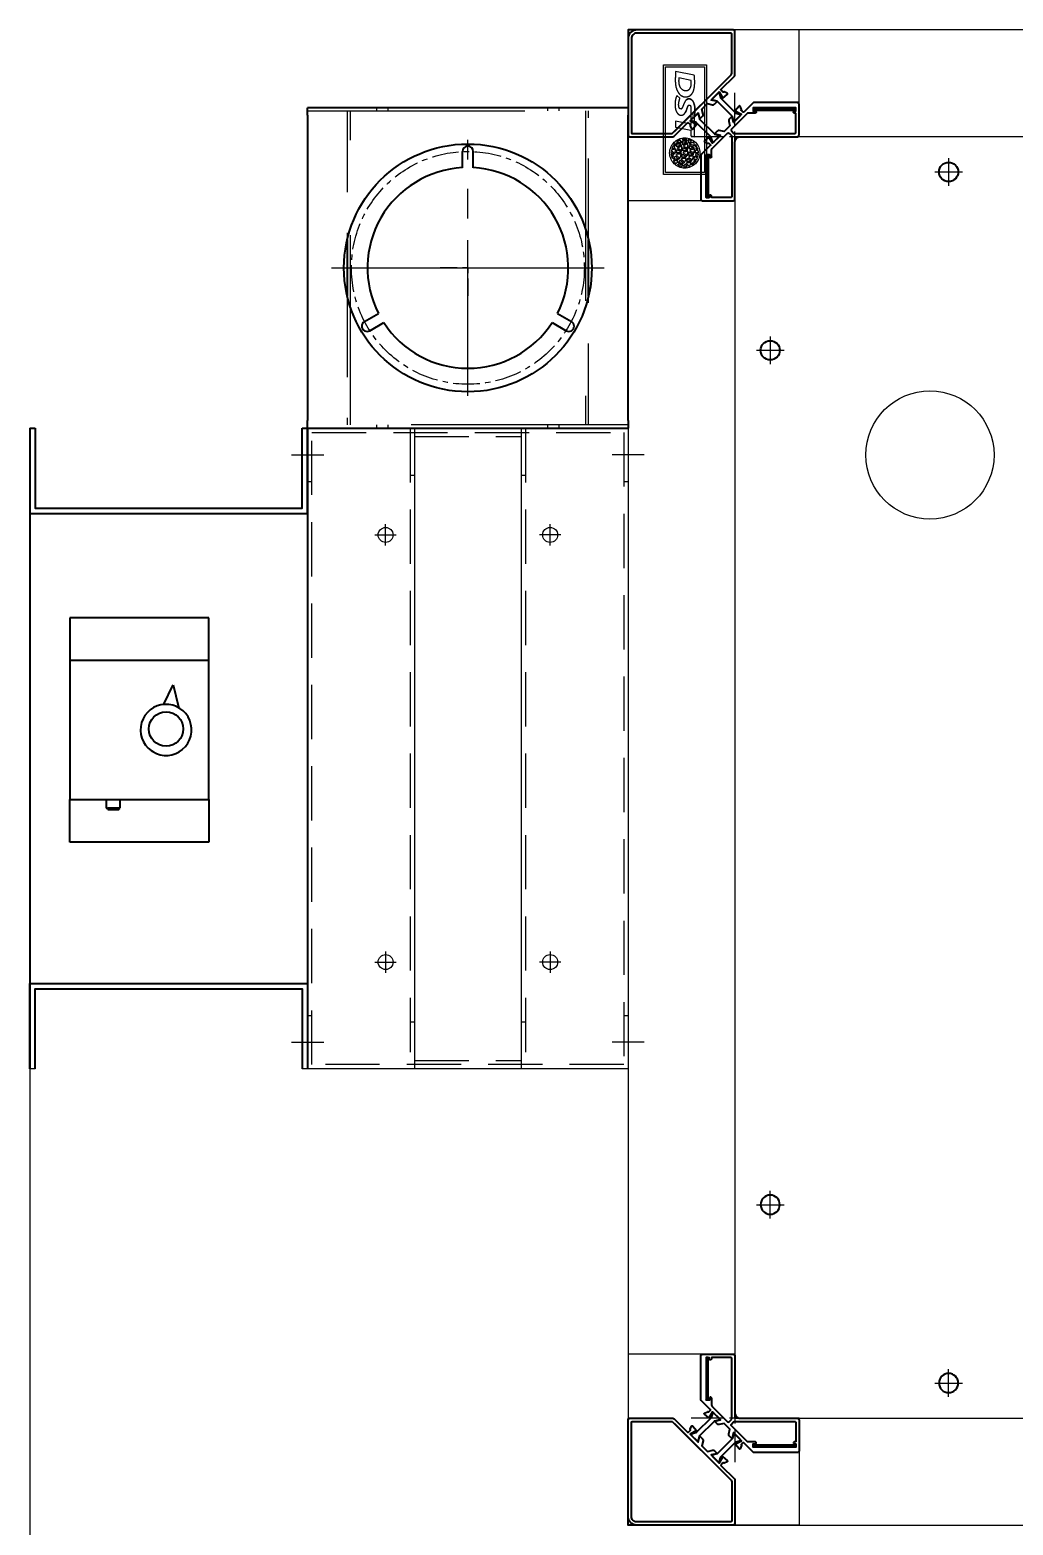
# Model space of a CAD drawing. Header units: millimetres. Extents: x 174875 to 182855, y -330615 to -324972.
# Drawn here: x 176482 to 176942, y -327203 to -326503 of the extents above; entities that cross this region are included whole.
import ezdxf

# ---------------------------------------------------------------- set-up
doc = ezdxf.new("R2010")
doc.units = ezdxf.units.MM
doc.header["$LTSCALE"] = 20
for name, pattern in [('CENTER', [2, 1.25, -0.25, 0.25, -0.25]), ('CENTER2', [28.575, 19.05, -3.175, 3.175, -3.175]), ('HIDDEN', [9.525, 6.35, -3.175]), ('HIDDENX2', [19.05, 12.7, -6.35]), ('SLD-实线', [0])]:
    doc.linetypes.add(name, pattern=pattern)
doc.layers.get('0').update_dxf_attribs({"lineweight": 15})
for name, color, linetype, lineweight in [('2中心线', 1, 'CENTER2', 9), ('Center', 1, 'CENTER', 9), ('Center2', 1, 'CENTER2', 9), ('cool', 2, 'HIDDEN', 9), ('Dim', 4, 'Continuous', 9), ('from', 7, 'Continuous', 15), ('Hidden2x', 2, 'HIDDENX2', 9), ('Solid', 7, 'Continuous', 15), ('中心线', 1, 'CENTER', 9), ('型材专用图层', 7, 'Continuous', 15), ('实体', 7, 'Continuous', 15), ('粗实线', 7, 'SLD-实线', 25)]:
    doc.layers.add(name, color=color, linetype=linetype, lineweight=lineweight)
doc.styles.add('.标注TY', font='txt.shx', dxfattribs={"width": 0.7, "bigfont": 'gbcbig.shx'})
doc.dimstyles.new('.60号字体TY$0', dxfattribs={"dimtxt": 60, "dimasz": 30, "dimexe": 5, "dimexo": 0.5, "dimgap": 5, "dimtad": 1, "dimdsep": 46, "dimtxsty": '.标注TY', "dimblk": 'CLOSEDBLANK', "dimcen": 2.5, "dimclrd": 256, "dimclre": 256, "dimclrt": 256, "dimadec": 0, "dimazin": 0, "dimtfac": 1, "dimtmove": 0, "dimatfit": 3, "dimldrblk": 'CLOSEDBLANK', "dimfxl": 1, "dimlwd": -1, "dimlwe": -1, "dimarcsym": 0})

# ---------------------------------------------------------------- blocks, each defined once
blk = doc.blocks.new('SW_CENTERMARKSYMBOL_3')
at = {"layer": '中心线', "color": 0}
for p, q in [((0, 5), (0, 20.5)), ((-5, 0), (-20.5, 0)), ((0, 0), (-2.5, 0)), ((0, 0), (0, 2.5)), ((0, 0), (0, -2.5)), ((0, 0), (2.5, 0)), ((5, 0), (20.5, 0)), ((0, -5), (0, -20.5))]:
    blk.add_line(p, q, dxfattribs=at)
blk = doc.blocks.new('20230916.110026')
at = {"layer": '中心线'}
for p, q in [((105.6, 95.57), (105.6, 82.64)), ((99.13, 89.1), (112.07, 89.1)), ((22.1, 12.07), (22.1, -0.87)), ((15.63, 5.6), (28.57, 5.6))]:
    blk.add_line(p, q, dxfattribs=at)
at = {"layer": '粗实线'}
for centre in [(105.6, 89.1), (22.1, 5.6)]:
    blk.add_circle(centre, 4.5, dxfattribs=at)
at = {"layer": '中心线'}
blk.add_blockref('SW_CENTERMARKSYMBOL_3', (5.6, 105.6), dxfattribs=at)
blk = doc.blocks.new('20230914.152401')
for p, q in [((80, 80), (4, 80)), ((80, 30), (80, 80)), ((0, 0), (0, 76)), ((80, 30), (50, 30)), ((50, 0), (50, 30)), ((50, 0), (0, 0))]:
    blk.add_line(p, q)
blk.add_open_spline([(0, 76), (0.06, 76.53), (0.18, 77.58), (1.11, 78.9), (2.43, 79.82), (3.48, 79.94), (4, 80)], degree=3)
at = {"layer": 'Center2'}
for p, q in [((16.6, 12.36), (16.6, 63.64)), ((16.6, 63.64), (36.6, 63.64)), ((36.6, 63.64), (36.6, 12.36)), ((17.46, 62.78), (35.74, 62.78)), ((17.46, 13.22), (17.46, 62.78)), ((30.95, 58.85), (22.23, 60.6)), ((29.49, 56.35), (23.71, 57.51)), ((35.74, 62.78), (35.74, 13.22)), ((24.24, 48.04), (22.78, 49.27)), ((29.17, 49.45), (28.91, 49.22)), ((22.11, 37.35), (22.11, 34.5)), ((29.29, 35.91), (22.11, 37.35)), ((29.29, 39.29), (29.29, 35.91)), ((31.1, 38.93), (29.29, 39.29)), ((29.38, 40.46), (31.1, 40.12)), ((31.1, 30), (31.1, 38.93)), ((22.11, 34.5), (29.29, 33.06)), ((29.29, 33.06), (29.29, 30.36)), ((29.29, 30.36), (31.1, 30)), ((36.6, 12.36), (16.6, 12.36)), ((35.74, 13.22), (17.46, 13.22))]:
    blk.add_line(p, q, dxfattribs=at)
blk.add_circle((26.5, 22.37), 7.07, dxfattribs=at)
for centre, radius, start, end in [((26.5, 22.37), 6.41, 108.57702, 126.01963), ((14.47, 24.54), 10.72, 13.52757, 21.32486), ((26.5, 22.37), 6.41, 82.09788, 100.34349), ((14.02, 24.51), 14.01, 15.00987, 17.45405), ((14.14, 24.51), 14.53, 10.31311, 16.27072), ((26.5, 22.37), 6.41, 59.94397, 75.71844), ((26.5, 22.37), 6.41, 177.72633, 188.64392), ((26.5, 22.37), 6.41, 169.10756, 169.8032), ((26.5, 22.37), 6.41, 150.28497, 160.98062), ((26.5, 22.37), 6.41, 135.50273, 144.27151), ((14.09, 24.62), 8.15, 340.12069, 359.41558), ((14.09, 24.62), 8.15, 8.25949, 15.91793), ((14.32, 24.51), 8.57, 4.98671, 16.40211), ((14.32, 24.51), 8.57, 345.4556, 356.33145), ((14.47, 24.54), 10.72, 333.30582, 346.80944), ((14.1, 24.57), 11.64, 339.14223, 346.80527), ((14.47, 24.54), 10.72, 353.54483, 6.45025), ((14.1, 24.57), 11.64, 7.84478, 16.67487), ((14.1, 24.57), 11.64, 353.69517, 1.57963), ((14.02, 24.51), 14.01, 345.97703, 354.74934), ((14.02, 24.51), 14.01, 0.62165, 9.2049), ((14.14, 24.51), 14.53, 347.23181, 353.81887), ((14.14, 24.51), 14.53, 358.69247, 5.32374), ((26.5, 22.37), 6.41, 47.25913, 52.97627), ((14.56, 24.62), 16.47, 4.23942, 8.56969), ((14.56, 24.62), 16.47, 352.05391, 359.14881), ((14.7, 24.52), 16.92, 352.54627, 357.90201), ((14.7, 24.52), 16.92, 2.22642, 6.17972), ((26.5, 22.37), 6.41, 29.00782, 38.33673), ((26.5, 22.37), 6.41, 14.65487, 23.33312), ((26.5, 22.37), 6.41, 344.12704, 355.80509), ((26.5, 22.37), 6.41, 1.34077, 8.75753), ((26.5, 22.37), 6.41, 194.7058, 203.89246), ((14.09, 24.62), 8.15, 323.47725, 331.51632), ((26.5, 22.37), 6.41, 213.59099, 230.89856), ((14.32, 24.51), 8.57, 324.68922, 335.56325), ((14.47, 24.54), 10.72, 318.15072, 326.27849), ((26.5, 22.37), 6.41, 239.938, 258.38488), ((14.1, 24.57), 11.64, 324.33093, 332.4747), ((14.02, 24.51), 14.01, 323.02871, 326.42348), ((14.14, 24.51), 14.53, 324.08869, 330.50353), ((26.5, 22.37), 6.41, 264.64097, 280.47229), ((14.02, 24.51), 14.01, 331.2041, 340.35732), ((14.14, 24.51), 14.53, 335.37498, 342.04016), ((26.5, 22.37), 6.41, 287.21514, 291.37747), ((14.56, 24.62), 16.47, 330.06691, 335.15534), ((14.7, 24.52), 16.92, 333.13034, 337.32769), ((26.5, 22.37), 6.41, 300.97332, 311.09653), ((14.56, 24.62), 16.47, 340.26122, 347.15166), ((14.7, 24.52), 16.92, 342.13434, 347.40535), ((26.5, 22.37), 6.41, 316.24954, 326.37068), ((26.5, 22.37), 6.41, 332.73381, 338.85903)]:
    blk.add_arc(centre, radius, start, end, dxfattribs=at)
for points, knots in [([(22.23, 60.6), (22.18, 59.77), (22.08, 58.1), (22.04, 55.6), (22.3, 53.3), (23.01, 51.32), (24.07, 49.74), (25.69, 48.64), (27.44, 48.55), (28.84, 49.06), (29.81, 49.9), (30.45, 51), (31.02, 52.87), (31.26, 55.53), (31.06, 57.74), (30.95, 58.85)], [0, 0, 0, 0, 0.093743, 0.187488, 0.281183, 0.351524, 0.42189, 0.492191, 0.562334, 0.60939, 0.656365, 0.703235, 0.750325, 0.875078, 1, 1, 1, 1]), ([(23.71, 57.51), (23.67, 56.86), (23.58, 55.58), (23.91, 53.62), (24.96, 52.3), (26.11, 51.66), (26.98, 51.59), (27.74, 51.65), (28.55, 52.02), (29.32, 53.04), (29.6, 54.63), (29.53, 55.78), (29.49, 56.35)], [0, 0, 0, 0, 0.140716, 0.280942, 0.421244, 0.49092, 0.562109, 0.609483, 0.656011, 0.750071, 0.874889, 1, 1, 1, 1]), ([(22.78, 49.27), (22.51, 48.54), (21.99, 47.1), (21.96, 45.1), (22.05, 43.49), (22.25, 42.28), (22.82, 41.32), (23.38, 40.56), (24.15, 40.14), (24.92, 40.02), (25.69, 40.21), (26.4, 40.79), (26.98, 41.65), (27.49, 42.92), (27.78, 43.98), (28.23, 44.69), (28.5, 44.83), (28.74, 44.83), (28.96, 44.76), (29.32, 44.3), (29.43, 43.4), (29.41, 42.05), (29.39, 41.06), (29.38, 40.46)], [0, 0, 0, 0, 0.105326, 0.210557, 0.269959, 0.328741, 0.375109, 0.422334, 0.456894, 0.492399, 0.52708, 0.562708, 0.614961, 0.667509, 0.750007, 0.765627, 0.78141, 0.789369, 0.797148, 0.812854, 0.865032, 0.917532, 1, 1, 1, 1]), ([(31.1, 40.12), (31.14, 40.85), (31.24, 42.31), (31.2, 44.16), (30.83, 45.59), (30.39, 46.61), (29.65, 47.46), (28.68, 47.8), (27.81, 47.69), (26.99, 47.11), (26.24, 45.9), (25.76, 44.53), (25.34, 43.53), (25.02, 43.16), (24.81, 43.02), (24.55, 43.02), (24.17, 43.1), (23.86, 43.58), (23.63, 44.4), (23.62, 45.95), (23.99, 47.21), (24.24, 48.04)], [0, 0, 0, 0, 0.105642, 0.211237, 0.26401, 0.316814, 0.369518, 0.421958, 0.457097, 0.491977, 0.562613, 0.656463, 0.703357, 0.715359, 0.726994, 0.738751, 0.750755, 0.781475, 0.812591, 0.875377, 1, 1, 1, 1]), ([(24.79, 43.04), (24.79, 43.04), (24.88, 43.05), (24.98, 43.13), (25.06, 43.22), (25.08, 43.24)], [0, 0, 0, 0, 0.039655, 0.70753, 1, 1, 1, 1]), ([(28.19, 44.58), (28.14, 44.52), (27.63, 43.85), (27.35, 42.41), (26.68, 41.02), (26.11, 40.6), (26.03, 40.54)], [0, 0, 0, 0, 0.049887, 0.545355, 0.932005, 1, 1, 1, 1]), ([(27.33, 47.3), (27.49, 47.43), (27.84, 47.7), (28.68, 47.79), (29.65, 47.46), (30.63, 46.32), (31.18, 44.52), (31.24, 42.32), (31.14, 40.85), (31.1, 40.12)], [0, 0, 0, 0, 0.059082, 0.131482, 0.239528, 0.34812, 0.564768, 0.782336, 1, 1, 1, 1]), ([(25.35, 28.67), (25.36, 28.62), (25.4, 28.52), (25.49, 28.4), (25.63, 28.34), (25.93, 28.29), (26.38, 28.34), (26.98, 28.33), (27.36, 28.2), (27.55, 28.14)], [0, 0, 0, 0, 0.064835, 0.125549, 0.188639, 0.250649, 0.500915, 0.752172, 1, 1, 1, 1]), ([(27.55, 28.14), (27.16, 28.24), (26.58, 28.38), (25.93, 28.29), (25.63, 28.34), (25.49, 28.4), (25.4, 28.52), (25.36, 28.62), (25.35, 28.67)], [0, 0, 0, 0, 0.497414, 0.748515, 0.810731, 0.874032, 0.934949, 1, 1, 1, 1]), ([(20.16, 21.4), (20.38, 21.37), (20.69, 21.33), (21.03, 21.33), (21.14, 21.39), (21.19, 21.47), (21.18, 21.68), (20.94, 21.94), (20.5, 22.18), (20.25, 22.45), (20.1, 22.62)], [0, 0, 0, 0, 0.250622, 0.344853, 0.368506, 0.391067, 0.439928, 0.593807, 0.752375, 1, 1, 1, 1]), ([(20.19, 23.5), (20.49, 23.2), (20.9, 22.77), (21.54, 22.32), (21.68, 22.01), (21.76, 21.85)], [0, 0, 0, 0, 0.5566654, 0.7790892, 1, 1, 1, 1]), ([(21.76, 21.85), (21.66, 22.05), (21.46, 22.44), (20.76, 22.82), (20.41, 23.24), (20.19, 23.5)], [0, 0, 0, 0, 0.280004, 0.562578, 1, 1, 1, 1]), ([(22.24, 24.54), (22.08, 24.4), (21.75, 24.11), (21.16, 23.97), (20.62, 23.86), (20.34, 23.67), (20.21, 23.58)], [0, 0, 0, 0, 0.278304, 0.560383, 0.784062, 1, 1, 1, 1]), ([(20.44, 24.45), (20.72, 24.52), (21.11, 24.6), (21.59, 24.77), (21.81, 24.95), (21.86, 25.12), (21.84, 25.21), (21.8, 25.28), (21.72, 25.36), (21.44, 25.51), (21.16, 25.53), (20.93, 25.54)], [0, 0, 0, 0, 0.314062, 0.437625, 0.561039, 0.60854, 0.631069, 0.653957, 0.702773, 0.752043, 1, 1, 1, 1]), ([(21.3, 26.11), (21.48, 26.09), (21.79, 26.07), (22.05, 25.88), (22.16, 25.79)], [0, 0, 0, 0, 0.55805, 1, 1, 1, 1]), ([(22.16, 25.79), (22.01, 25.9), (21.76, 26.09), (21.44, 26.1), (21.3, 26.11)], [0, 0, 0, 0, 0.560096, 1, 1, 1, 1]), ([(22.55, 26.93), (22.71, 26.83), (23.04, 26.64), (23.61, 26.71), (24.09, 26.71), (24.39, 26.58), (24.57, 26.53), (24.66, 26.41), (24.66, 26.26), (24.62, 26.12), (24.51, 26.03), (24.25, 25.93), (23.68, 25.7), (23.19, 25.43), (22.86, 25.25)], [0, 0, 0, 0, 0.123361, 0.248792, 0.374043, 0.436042, 0.468003, 0.498078, 0.530906, 0.561854, 0.591938, 0.624463, 0.750042, 1, 1, 1, 1]), ([(24.91, 22.1), (24.73, 22), (24.38, 21.79), (23.77, 21.85), (23.25, 21.88), (22.91, 21.76), (22.73, 21.67), (22.65, 21.59), (22.6, 21.51), (22.61, 21.4), (22.71, 21.25), (22.96, 21), (23.49, 20.56), (23.83, 20.06), (24.05, 19.73)], [0, 0, 0, 0, 0.124495, 0.249684, 0.374831, 0.444847, 0.472617, 0.500416, 0.516182, 0.531206, 0.563755, 0.627147, 0.751775, 1, 1, 1, 1]), ([(22.61, 21.48), (22.61, 21.49), (22.61, 21.52), (22.65, 21.6), (22.75, 21.68), (22.84, 21.72), (22.88, 21.74)], [0, 0, 0, 0, 0.056841, 0.24878, 0.677408, 1, 1, 1, 1]), ([(22.88, 23.96), (23.19, 23.79), (23.66, 23.52), (24.23, 23.25), (24.49, 23.06), (24.6, 22.91), (24.62, 22.81), (24.61, 22.72), (24.57, 22.64), (24.44, 22.53), (24.13, 22.45), (23.51, 22.46), (22.97, 22.4), (22.62, 22.36)], [0, 0, 0, 0, 0.2494467, 0.3742887, 0.4443229, 0.4721389, 0.5003434, 0.5157386, 0.5311693, 0.5636012, 0.6264707, 0.7513308, 1, 1, 1, 1]), ([(22.73, 27.55), (22.92, 27.44), (23.29, 27.23), (24.07, 27.38), (24.58, 27.17), (24.89, 27.05)], [0, 0, 0, 0, 0.274321, 0.562973, 1, 1, 1, 1]), ([(24.89, 27.05), (24.49, 27.18), (23.93, 27.36), (23.16, 27.27), (22.87, 27.46), (22.73, 27.55)], [0, 0, 0, 0, 0.557146, 0.782697, 1, 1, 1, 1]), ([(25.12, 25.75), (24.8, 25.52), (24.32, 25.18), (23.67, 24.95), (23.34, 24.83), (23.2, 24.74), (23.14, 24.67), (23.12, 24.63), (23.12, 24.58), (23.15, 24.53), (23.21, 24.48), (23.32, 24.42), (23.51, 24.32), (23.83, 24.13), (24.44, 23.91), (24.86, 23.56), (25.12, 23.34)], [0, 0, 0, 0, 0.247907, 0.372871, 0.434636, 0.468072, 0.479207, 0.489111, 0.497735, 0.509355, 0.523208, 0.54851, 0.591912, 0.657915, 0.781436, 1, 1, 1, 1]), ([(25.12, 23.34), (24.77, 23.6), (24.26, 23.96), (23.6, 24.27), (23.31, 24.42), (23.18, 24.5), (23.13, 24.55), (23.12, 24.59), (23.12, 24.63), (23.14, 24.67), (23.2, 24.74), (23.28, 24.79), (23.36, 24.82), (23.39, 24.84)], [0, 0, 0, 0, 0.477896, 0.682308, 0.785923, 0.831278, 0.84613, 0.859424, 0.87421, 0.89119, 0.910278, 0.967602, 1, 1, 1, 1]), ([(25.44, 21.91), (25.72, 21.68), (26.14, 21.34), (26.72, 21.06), (26.97, 20.87), (27.09, 20.75), (27.12, 20.66), (27.12, 20.59), (27.1, 20.54), (27.08, 20.5), (27.01, 20.46), (26.85, 20.46), (26.53, 20.45), (25.89, 20.44), (25.34, 20.43), (24.98, 20.43)], [0, 0, 0, 0, 0.247849, 0.372578, 0.435376, 0.466706, 0.483113, 0.499964, 0.510498, 0.520212, 0.52991, 0.563008, 0.625765, 0.75051, 1, 1, 1, 1]), ([(25.25, 27.91), (25.42, 27.81), (25.76, 27.61), (26.36, 27.67), (26.85, 27.71), (27.18, 27.63), (27.36, 27.56), (27.45, 27.47), (27.48, 27.37), (27.47, 27.29), (27.43, 27.23), (27.32, 27.13), (27.03, 27), (26.38, 26.81), (25.93, 26.42), (25.63, 26.16)], [0, 0, 0, 0, 0.123108, 0.249347, 0.374166, 0.436463, 0.46823, 0.499605, 0.515911, 0.531572, 0.54721, 0.563188, 0.625645, 0.750445, 1, 1, 1, 1]), ([(25.74, 24.89), (26.08, 24.76), (26.6, 24.55), (27.23, 24.41), (27.51, 24.24), (27.66, 24.12), (27.7, 24), (27.7, 23.91), (27.65, 23.83), (27.51, 23.74), (27.2, 23.62), (26.54, 23.6), (26.02, 23.42), (25.67, 23.29)], [0, 0, 0, 0, 0.249064, 0.374289, 0.436847, 0.468145, 0.500637, 0.515855, 0.530657, 0.563345, 0.627767, 0.75222, 1, 1, 1, 1]), ([(27.97, 23.23), (27.59, 23.14), (27.03, 23.01), (26.37, 22.89), (26.07, 22.81), (25.94, 22.74), (25.88, 22.66), (25.84, 22.54), (25.86, 22.39), (25.98, 22.22), (26.3, 22.1), (26.88, 21.76), (27.32, 21.37), (27.61, 21.12)], [0, 0, 0, 0, 0.248338, 0.373091, 0.436219, 0.451697, 0.467201, 0.499295, 0.531164, 0.56123, 0.625683, 0.751021, 1, 1, 1, 1]), ([(25.88, 22.38), (25.88, 22.38), (25.85, 22.43), (25.85, 22.54), (25.88, 22.66), (25.94, 22.74), (26.02, 22.79), (26.08, 22.8), (26.13, 22.81)], [0, 0, 0, 0, 0.024585, 0.278089, 0.53338, 0.656711, 0.77983, 1, 1, 1, 1]), ([(27.84, 26.75), (27.52, 26.57), (27.04, 26.3), (26.47, 25.99), (26.19, 25.87), (26.08, 25.77), (26.04, 25.69), (26.04, 25.57), (26.1, 25.43), (26.26, 25.33), (26.57, 25.22), (27.2, 25.08), (27.69, 24.83), (28.02, 24.66)], [0, 0, 0, 0, 0.249909, 0.375069, 0.438615, 0.454061, 0.46952, 0.501531, 0.53276, 0.563412, 0.628159, 0.752211, 1, 1, 1, 1]), ([(26.12, 25.43), (26.12, 25.43), (26.08, 25.46), (26.04, 25.57), (26.04, 25.69), (26.08, 25.77), (26.16, 25.85), (26.24, 25.88), (26.3, 25.91)], [0, 0, 0, 0, 0.026438, 0.247997, 0.475102, 0.584784, 0.694366, 1, 1, 1, 1]), ([(26.06, 26.47), (26.22, 26.61), (26.54, 26.88), (26.97, 26.96), (27.16, 27.06), (27.18, 27.07)], [0, 0, 0, 0, 0.4953764, 0.9473154, 1, 1, 1, 1]), ([(28.58, 22.94), (28.71, 22.8), (28.98, 22.53), (29.53, 22.3), (29.99, 22.19), (30.3, 22.02), (30.43, 21.88), (30.47, 21.76), (30.45, 21.66), (30.41, 21.57), (30.26, 21.47), (29.92, 21.44), (29.25, 21.46), (28.68, 21.36), (28.3, 21.29)], [0, 0, 0, 0, 0.12385, 0.249765, 0.374988, 0.437326, 0.469501, 0.500888, 0.516585, 0.532518, 0.563818, 0.626617, 0.751957, 1, 1, 1, 1]), ([(28.43, 27.11), (28.64, 27.3), (29.02, 27.64), (29.5, 27.83), (29.71, 27.91)], [0, 0, 0, 0, 0.558813, 1, 1, 1, 1]), ([(28.6, 25.85), (28.96, 25.71), (29.51, 25.5), (30.19, 25.41), (30.52, 25.3), (30.68, 25.19), (30.75, 25.08), (30.73, 24.98), (30.68, 24.89), (30.54, 24.77), (30.19, 24.73), (29.53, 24.62), (29, 24.35), (28.66, 24.17)], [0, 0, 0, 0, 0.249452, 0.375302, 0.437447, 0.468826, 0.500194, 0.515589, 0.531872, 0.564572, 0.627321, 0.752399, 1, 1, 1, 1]), ([(30.99, 25.83), (30.6, 25.92), (30.03, 26.04), (29.37, 26.2), (29.02, 26.28), (28.87, 26.42), (28.82, 26.58), (28.89, 26.76), (29.1, 26.93), (29.6, 27.14), (30.04, 27.34), (30.36, 27.48)], [0, 0, 0, 0, 0.280931, 0.421163, 0.49239, 0.527607, 0.563084, 0.609783, 0.656414, 0.750349, 1, 1, 1, 1]), ([(31.03, 24.37), (30.68, 24.21), (30.15, 23.98), (29.49, 23.9), (29.16, 23.81), (29.01, 23.68), (28.97, 23.53), (29, 23.38), (29.13, 23.24), (29.44, 23.09), (30.08, 22.89), (30.56, 22.56), (30.87, 22.34)], [0, 0, 0, 0, 0.248577, 0.374047, 0.436803, 0.467904, 0.499543, 0.530751, 0.562272, 0.625132, 0.750641, 1, 1, 1, 1]), ([(29, 23.6), (29.01, 23.62), (29.02, 23.69), (29.12, 23.78), (29.21, 23.81), (29.26, 23.82)], [0, 0, 0, 0, 0.208422, 0.602053, 1, 1, 1, 1]), ([(31.48, 22.32), (31.74, 22.4), (32.21, 22.53), (32.69, 22.52), (32.91, 22.52)], [0, 0, 0, 0, 0.560182, 1, 1, 1, 1]), ([(32.91, 22.52), (32.63, 22.52), (32.15, 22.52), (31.69, 22.38), (31.48, 22.32)], [0, 0, 0, 0, 0.55944, 1, 1, 1, 1]), ([(32.89, 21.9), (32.64, 21.89), (32.27, 21.88), (31.85, 21.78), (31.66, 21.67), (31.56, 21.6), (31.52, 21.51), (31.54, 21.4), (31.61, 21.29), (31.75, 21.12), (32.12, 20.89), (32.44, 20.72), (32.66, 20.61)], [0, 0, 0, 0, 0.249317, 0.372099, 0.435542, 0.467394, 0.495392, 0.529362, 0.568384, 0.629217, 0.751244, 1, 1, 1, 1]), ([(31.61, 25.18), (31.7, 25.24), (31.85, 25.36), (32.03, 25.44), (32.1, 25.47)], [0, 0, 0, 0, 0.559914, 1, 1, 1, 1]), ([(32.83, 23.34), (32.58, 23.39), (32.12, 23.47), (31.77, 23.77), (31.61, 23.9)], [0, 0, 0, 0, 0.560472, 1, 1, 1, 1]), ([(32.38, 24.9), (32.25, 24.85), (32.06, 24.77), (31.86, 24.67), (31.82, 24.59), (31.81, 24.53), (31.83, 24.44), (31.93, 24.34), (32.09, 24.24), (32.35, 24.12), (32.56, 24.04), (32.7, 23.99)], [0, 0, 0, 0, 0.248565, 0.34302, 0.366269, 0.390168, 0.436962, 0.526057, 0.614231, 0.753183, 1, 1, 1, 1]), ([(32.7, 23.99), (32.52, 24.05), (32.27, 24.15), (31.97, 24.3), (31.83, 24.42), (31.81, 24.53), (31.82, 24.59), (31.84, 24.64), (31.87, 24.66), (31.89, 24.67)], [0, 0, 0, 0, 0.452587, 0.652141, 0.809827, 0.877186, 0.911588, 0.945053, 1, 1, 1, 1]), ([(21.25, 20.73), (21.08, 20.71), (20.76, 20.67), (20.44, 20.72), (20.3, 20.74)], [0, 0, 0, 0, 0.5599407, 1, 1, 1, 1]), ([(23.39, 18.59), (23.01, 18.63), (22.43, 18.68), (21.81, 18.92), (21.41, 18.98), (21.24, 18.87), (21.16, 18.82)], [0, 0, 0, 0, 0.497695, 0.748736, 0.876336, 1, 1, 1, 1]), ([(22.13, 20.96), (22.36, 20.69), (22.71, 20.29), (23.19, 19.9), (23.4, 19.65), (23.45, 19.48), (23.42, 19.36), (23.36, 19.29), (23.28, 19.25), (23.11, 19.24), (22.81, 19.3), (22.21, 19.51), (21.68, 19.54), (21.32, 19.55)], [0, 0, 0, 0, 0.248314, 0.373478, 0.436119, 0.468379, 0.499485, 0.515421, 0.53121, 0.562519, 0.625681, 0.750656, 1, 1, 1, 1]), ([(25.69, 16.77), (25.32, 16.8), (24.65, 16.86), (23.98, 17.19), (23.57, 17.18), (23.43, 17.13), (23.34, 17.06), (23.28, 16.96), (23.28, 16.88), (23.29, 16.82)], [0, 0, 0, 0, 0.4170687, 0.7482125, 0.8109013, 0.8735668, 0.9056806, 0.937199, 1, 1, 1, 1]), ([(23.29, 16.82), (23.28, 16.88), (23.28, 16.96), (23.34, 17.06), (23.42, 17.13), (23.5, 17.15), (23.56, 17.17)], [0, 0, 0, 0, 0.340471, 0.511345, 0.685448, 1, 1, 1, 1]), ([(24.43, 19.19), (24.49, 19.02), (24.61, 18.66), (25.09, 18.35), (25.37, 17.98), (25.58, 17.77), (25.68, 17.66), (25.71, 17.6), (25.71, 17.53), (25.69, 17.46), (25.65, 17.4), (25.59, 17.36), (25.53, 17.34), (25.38, 17.34), (25.08, 17.45), (24.63, 17.56), (24.12, 17.81), (23.75, 17.79), (23.56, 17.78)], [0, 0, 0, 0, 0.120959, 0.247219, 0.369096, 0.434264, 0.450529, 0.46566, 0.48072, 0.496925, 0.513097, 0.527942, 0.542454, 0.55778, 0.626918, 0.751418, 0.875626, 1, 1, 1, 1]), ([(23.56, 17.78), (23.92, 17.73), (24.46, 17.64), (24.99, 17.48), (25.16, 17.42)], [0, 0, 0, 0, 0.663644, 1, 1, 1, 1]), ([(27.21, 19.8), (26.83, 19.78), (26.25, 19.73), (25.58, 19.79), (25.24, 19.8), (25.08, 19.75), (25.01, 19.67), (24.97, 19.58), (24.97, 19.46), (25.05, 19.28), (25.31, 19.05), (25.79, 18.59), (26.09, 18.09), (26.29, 17.76)], [0, 0, 0, 0, 0.249641, 0.374875, 0.437498, 0.469119, 0.484623, 0.500559, 0.532025, 0.562619, 0.626984, 0.751989, 1, 1, 1, 1]), ([(24.98, 19.56), (24.98, 19.57), (24.98, 19.61), (25.01, 19.67), (25.08, 19.75), (25.16, 19.78), (25.23, 19.78), (25.24, 19.78)], [0, 0, 0, 0, 0.121459, 0.313921, 0.501157, 0.883043, 1, 1, 1, 1]), ([(27.66, 16.06), (27.45, 16.27), (27.06, 16.64), (26.86, 17.14), (26.78, 17.35)], [0, 0, 0, 0, 0.562133, 1, 1, 1, 1]), ([(29.51, 17.7), (29.12, 17.72), (28.54, 17.74), (27.88, 17.83), (27.56, 17.85), (27.42, 17.82), (27.36, 17.78), (27.32, 17.72), (27.29, 17.6), (27.34, 17.42), (27.5, 17.22), (27.84, 16.82), (28.16, 16.49), (28.4, 16.24)], [0, 0, 0, 0, 0.280736, 0.420975, 0.491184, 0.509412, 0.526933, 0.544177, 0.562303, 0.614978, 0.668206, 0.750463, 1, 1, 1, 1]), ([(27.95, 20.03), (28.05, 19.86), (28.25, 19.53), (28.76, 19.24), (29.18, 19), (29.44, 18.78), (29.56, 18.63), (29.58, 18.5), (29.55, 18.41), (29.46, 18.35), (29.29, 18.32), (28.96, 18.35), (28.3, 18.5), (27.73, 18.47), (27.34, 18.45)], [0, 0, 0, 0, 0.124817, 0.249442, 0.374389, 0.436762, 0.468114, 0.50005, 0.515692, 0.530878, 0.563246, 0.625218, 0.750475, 1, 1, 1, 1]), ([(30.62, 20.95), (30.25, 20.9), (29.68, 20.82), (29.02, 20.83), (28.69, 20.78), (28.52, 20.68), (28.45, 20.55), (28.45, 20.4), (28.49, 20.26), (28.58, 20.15), (28.82, 19.99), (29.37, 19.71), (29.79, 19.31), (30.06, 19.05)], [0, 0, 0, 0, 0.249115, 0.37408, 0.436601, 0.468121, 0.499016, 0.531319, 0.562704, 0.593329, 0.625143, 0.751672, 1, 1, 1, 1]), ([(28.46, 20.53), (28.46, 20.54), (28.46, 20.59), (28.52, 20.68), (28.63, 20.75), (28.7, 20.76), (28.73, 20.77)], [0, 0, 0, 0, 0.042156, 0.410259, 0.7858, 1, 1, 1, 1]), ([(30.71, 17.54), (30.61, 17.6), (30.44, 17.72), (30.35, 17.91), (30.32, 18)], [0, 0, 0, 0, 0.552498, 1, 1, 1, 1]), ([(31.84, 18.82), (31.65, 18.82), (31.38, 18.84), (31.02, 18.82), (30.82, 18.7), (30.76, 18.56), (30.74, 18.44), (30.82, 18.18), (31, 18.04), (31.13, 17.93)], [0, 0, 0, 0, 0.2811934, 0.4225006, 0.5610579, 0.6081479, 0.6556267, 0.7494162, 1, 1, 1, 1]), ([(30.81, 19.33), (31.07, 19.37), (31.53, 19.44), (31.99, 19.43), (32.2, 19.43)], [0, 0, 0, 0, 0.560029, 1, 1, 1, 1]), ([(32.48, 20.05), (32.22, 20.16), (31.76, 20.36), (31.38, 20.69), (31.22, 20.83)], [0, 0, 0, 0, 0.5601704, 1, 1, 1, 1])]:
    blk.add_open_spline(points, degree=3, knots=knots, dxfattribs=at)
at = {"layer": 'Defpoints', "color": 251}
blk.add_lwpolyline([(4, 80), (0, 80), (0, 74.97)], dxfattribs=at)
blk = doc.blocks.new('20230914.152449')
for p, q in [((0, 30), (0, 80)), ((0, 80), (76, 80)), ((80, 0), (80, 76)), ((0, 30), (30, 30)), ((30, 0), (30, 30)), ((30, 0), (80, 0))]:
    blk.add_line(p, q)
blk.add_open_spline([(80, 76), (79.94, 76.53), (79.82, 77.58), (78.9, 78.9), (77.58, 79.82), (76.53, 79.94), (76, 80)], degree=3)
at = {"layer": 'Defpoints', "color": 251}
blk.add_lwpolyline([(75.78, 80), (80, 80), (80, 76)], dxfattribs=at)
blk = doc.blocks.new('新型材三通')
at = {"layer": '粗实线'}
h = blk.add_hatch(dxfattribs=at)
h.set_pattern_fill('ANSI31', color=1, scale=0.2, style=0)
h.set_pattern_definition([(45, (-36338.5513, 13786.73324), (-0.449012806, 0.449012806), [])])
h.paths.add_polyline_path([(37.5, 78.4), (36.5, 78.4), (36.5, 59.3), (37.5, 59.3)])
h.paths.add_polyline_path([(78.4, 36.5), (78.4, 37.5), (58.7, 37.5), (58.7, 36.5)])
at = {"layer": '型材专用图层', "color": 8, "lineweight": 5, "ltscale": 5}
for p, q in [((0, 49.2), (0, 50)), ((0.8, 50), (0, 50)), ((0, 4), (0, 0)), ((4, 0), (0, 0)), ((49.2, 0), (50, 0)), ((50, 0.8), (50, 0))]:
    blk.add_line(p, q, dxfattribs=at)
at = {"layer": '粗实线'}
for points in [[(37.19, 53.09), (35.78, 52.44, 0.548619), (35.71, 51.93), (37.84, 50.15), (39.52, 53.07), (43.3, 49.29), (40.8, 48.68, 0.585258), (40.71, 48.35), (41.72, 47.34, 0.261625), (42.66, 47.07), (44.96, 47.63), (47.63, 44.96), (44.96, 47.63), (47.63, 44.96), (47.07, 42.66, 0.261625), (47.34, 41.72), (48.35, 40.71, 0.585258), (48.68, 40.8), (49.29, 43.3), (53.07, 39.52), (50.15, 37.84), (51.93, 35.71, 0.548619), (52.44, 35.78), (53.09, 37.19, 0.315299), (53.05, 37.41), (53.01, 37.46, -0.414214), (53.01, 37.74), (53.72, 38.45, -0.414214), (54.14, 38.45), (58.35, 34.24, 0.198936), (58.92, 34), (65.3, 34), (79.2, 34, 0.414214), (80, 34.8), (80, 49.2, 0.414214), (79.2, 50), (64.7, 50), (52.5, 50, -0.414214), (50, 52.5), (50, 65.3), (50, 79.2, 0.414214), (49.2, 80), (34.8, 80, 0.414214), (34, 79.2), (34, 64.7), (34, 58.92, 0.198912), (34.24, 58.35), (38.45, 54.14, -0.414214), (38.45, 53.72), (37.74, 53.01, -0.414214), (37.46, 53.01), (37.41, 53.05, 0.315299)], [(36.5, 58.61, 0.414214), (36.6, 58.51), (37.9, 58.51, 0.414214), (38, 58.61), (38, 59.41, -0.414214), (38.5, 59.91, -0.414214), (39, 59.41), (39, 56.19, 0.198912), (39.23, 55.62), (46.46, 48.4, 0.414424), (47.31, 48.4), (48.32, 49.37, 0.200991), (48.5, 49.79), (48.5, 78, 0.414214), (48, 78.5), (39.2, 78.5, 0.414214), (39, 78.3), (39, 77.9, -0.414214), (38.5, 77.4, -0.414214), (38, 77.9), (38, 78.4, 0.414214), (37.9, 78.5), (36.6, 78.5, 0.414214), (36.5, 78.4)], [(0.8, 50, 0.414214), (0, 49.2), (0, 4, 0.414214), (4, 0), (49.2, 0, 0.414214), (50, 0.8), (50, 20.9, 0.198912), (49.71, 21.61), (43.5, 27.81, -0.414214), (43.5, 28.23), (44.38, 29.11, -0.414214), (44.67, 29.11), (44.71, 29.07, 0.315299), (44.94, 29.03), (46.35, 29.69, 0.548619), (46.42, 30.19), (44.29, 31.98), (42.6, 29.06), (38.82, 32.84), (41.32, 33.44, 0.585258), (41.42, 33.78), (40.41, 34.79, 0.261625), (39.47, 35.05), (37.17, 34.49), (34.49, 37.17), (35.05, 39.47, 0.261625), (34.79, 40.41), (33.78, 41.42, 0.585258), (33.44, 41.32), (32.84, 38.82), (29.06, 42.6), (31.98, 44.29), (30.19, 46.42, 0.548619), (29.69, 46.35), (29.03, 44.94, 0.315299), (29.07, 44.71), (29.11, 44.67, -0.414214), (29.11, 44.38), (28.23, 43.5, -0.414214), (27.81, 43.5), (21.61, 49.71, 0.198912), (20.9, 50)]]:
    blk.add_lwpolyline(points, format="xyb", close=True, dxfattribs=at)
blk.add_lwpolyline([(36.5, 59.3), (37.5, 59.3), (37.5, 78.4), (36.5, 78.4)], close=True, dxfattribs=at)
at = {"layer": '粗实线', "color": 1}
for points in [[(33.43, 41.72, 0.131829), (33.36, 41.59), (32.87, 39.78, -0.125779), (32.82, 39.7), (32.68, 39.55, -0.414214), (32.11, 39.55), (29.71, 41.95, -0.414214), (29.71, 42.52), (29.85, 42.67, -0.125778), (29.94, 42.72), (31.74, 43.2, 0.131829), (31.88, 43.28), (38.85, 50.25, 0.131829), (38.93, 50.38), (39.41, 52.19, -0.125778), (39.46, 52.27), (39.61, 52.42, -0.414214), (40.17, 52.42), (42.58, 50.01, -0.414214), (42.58, 49.45), (42.43, 49.3, -0.125779), (42.34, 49.25), (40.54, 48.77, 0.131829), (40.4, 48.69), (33.38, 41.66)], [(39.55, 32.68), (39.7, 32.82, -0.125779), (39.78, 32.87), (41.59, 33.36, 0.131829), (41.72, 33.43), (48.69, 40.4, 0.131829), (48.77, 40.54), (49.25, 42.34, -0.125779), (49.3, 42.43), (49.45, 42.58, -0.414214), (50.01, 42.58), (52.42, 40.17, -0.414214), (52.42, 39.61), (52.27, 39.46, -0.125778), (52.19, 39.41), (50.38, 38.93, 0.131829), (50.25, 38.85), (43.28, 31.88, 0.131829), (43.2, 31.74), (42.72, 29.94, -0.125778), (42.67, 29.85), (42.52, 29.71, -0.414214), (41.95, 29.71), (39.55, 32.11)]]:
    blk.add_lwpolyline(points, format="xyb", dxfattribs=at)
at = {"layer": '粗实线'}
for points in [[(47.56, 21.63), (20.98, 48.21, 0.198912), (20.28, 48.5), (2, 48.5, 0.414214), (1.5, 48), (1.5, 4, 0.414214), (4, 1.5), (48, 1.5, 0.414214), (48.5, 2), (48.5, 20.28, 0.198912), (48.21, 20.98), (21.63, 47.56)], [(59.4, 39.07), (56.11, 39.07, -0.198912), (55.55, 39.3), (48.4, 46.46, -0.414424), (48.4, 47.31), (49.37, 48.32, -0.200991), (49.79, 48.5), (78, 48.5, -0.414214), (78.5, 48), (78.5, 39.2, -0.414214), (78.3, 39), (77.9, 39, 0.414214), (77.4, 38.5, 0.414214), (77.9, 38), (78.4, 38, -0.414214), (78.5, 37.9)], [(59.4, 39.07, -0.414214), (59.9, 38.57, -0.414214), (59.4, 38.07), (58.6, 38.07, 0.414214), (58.5, 37.97), (58.5, 36.7, 0.414239), (58.7, 36.5)], [(78.4, 36.5), (58.7, 36.5), (58.7, 37.5), (78.4, 37.5), (78.4, 36.5, 0.414214), (78.5, 36.6), (78.5, 37.9)]]:
    blk.add_lwpolyline(points, format="xyb", dxfattribs=at)
at = {"layer": '粗实线', "color": 1}
blk.add_arc((39.83, 32.39), 0.4, 135, 225, dxfattribs=at)
blk = doc.blocks.new('SW_CENTERMARKSYMBOL_0')
at = {"color": 0, "linetype": 'SLD-实线', "lineweight": 0}
for p, q in [((0, 5), (0, 13)), ((-5, 0), (-13, 0)), ((0, 0), (-2.5, 0)), ((0, 0), (0, 2.5)), ((0, 0), (0, -2.5)), ((0, 0), (2.5, 0)), ((5, 0), (13, 0)), ((0, -5), (0, -13))]:
    blk.add_line(p, q, dxfattribs=at)
blk = doc.blocks.new('A$C3991388E')
at = {"color": 7, "linetype": 'SLD-实线', "lineweight": 25, "ltscale": 30}
for p, q in [((57.5, 75), (-92.5, 75)), ((-92.5, -75), (57.5, -75))]:
    blk.add_line(p, q, dxfattribs=at)
at = {"color": 7, "linetype": 'SLD-实线', "lineweight": 25, "ltscale": 0.7}
for p, q in [((-92.5, 71.5), (-92.5, 75)), ((57.5, 75), (57.5, 71.5)), ((-92.5, -75), (-92.5, -71.5)), ((57.5, -71.5), (57.5, -75))]:
    blk.add_line(p, q, dxfattribs=at)
at = {"color": 7, "linetype": 'SLD-实线', "lineweight": 25, "ltscale": 29}
for p, q in [((-92.5, 71.5), (-92.5, -71.5)), ((57.5, -71.5), (57.5, 71.5))]:
    blk.add_line(p, q, dxfattribs=at)
at = {"color": 7, "linetype": 'SLD-实线', "lineweight": 25}
for p, q in [((-20, 46.93), (-20, 54.5)), ((-15, 46.93), (-15, 54.5)), ((-65.95, -25.08), (-59.4, -21.3)), ((-63.45, -29.42), (-56.9, -25.63)), ((21.9, -25.63), (28.45, -29.42)), ((24.4, -21.3), (30.95, -25.08))]:
    blk.add_line(p, q, dxfattribs=at)
at = {"color": 7, "linetype": 'SLD-实线', "lineweight": 25, "ltscale": 5}
for p, q in [((-74, 13.11), (-74, -13.11)), ((39, -13.11), (39, 13.11))]:
    blk.add_line(p, q, dxfattribs=at)
at = {"color": 7, "linetype": 'SLD-实线', "lineweight": 25, "ltscale": 74}
blk.add_circle((-17.5, 0), 58, dxfattribs=at)
at = {"color": 7, "linetype": 'SLD-实线', "lineweight": 25}
for centre, start, end in [((-17.5, 54.5), 0, 180), ((-64.7, -27.25), 120, 300), ((29.7, -27.25), 240, 60)]:
    blk.add_arc(centre, 2.5, start, end, dxfattribs=at)
at = {"color": 7, "linetype": 'SLD-实线', "lineweight": 25, "ltscale": 60}
for start, end in [(93.04909, 206.95091), (333.04909, 86.95091), (213.04909, 326.95091)]:
    blk.add_arc((-17.5, 0), 47, start, end, dxfattribs=at)
at = {"layer": '2中心线', "color": 1}
blk.add_line((-81.3, 0), (46.3, 0), dxfattribs=at)
at = {"layer": 'Center', "color": 1, "linetype": 'CENTER', "ltscale": 2.7686}
for p, q in [((-17.5, -59.95), (-17.5, 59.95)), ((-77.45, 0), (42.45, 0))]:
    blk.add_line(p, q, dxfattribs=at)
at = {"layer": 'Center', "ltscale": 0.5}
blk.add_circle((-17.5, 0), 54.5, dxfattribs=at)
at = {"layer": 'cool', "ltscale": 0.8}
for p, q in [((-92.5, 73.5), (57.5, 73.5)), ((57.5, -73.5), (-92.5, -73.5))]:
    blk.add_line(p, q, dxfattribs=at)
at = {"layer": 'cool', "ltscale": 0.3}
for p, q in [((-74, 73.5), (-74, 13.11)), ((39, 13.11), (39, 73.5)), ((-74, -13.11), (-74, -73.5)), ((39, -73.5), (39, -13.11))]:
    blk.add_line(p, q, dxfattribs=at)
at = {"layer": 'cool', "ltscale": 0.7}
for p, q in [((-72.5, -73.5), (-72.5, 73.5)), ((37.5, 73.5), (37.5, -73.5))]:
    blk.add_line(p, q, dxfattribs=at)
at = {"layer": 'cool', "ltscale": 0.04}
for p, q in [((-60.25, 75), (-60.25, 73.5)), ((-54.75, 73.5), (-54.75, 75)), ((19.75, 75), (19.75, 73.5)), ((25.25, 73.5), (25.25, 75)), ((-60.25, -73.5), (-60.25, -75)), ((-54.75, -75), (-54.75, -73.5)), ((19.75, -73.5), (19.75, -75)), ((25.25, -75), (25.25, -73.5))]:
    blk.add_line(p, q, dxfattribs=at)
at = {"layer": '中心线'}
blk.add_blockref('SW_CENTERMARKSYMBOL_0', (-17.5, 0), dxfattribs=at)
blk = doc.blocks.new('20250611.110812')
blk.add_lwpolyline([(157.5, 0), (7.5, 0), (7.5, 300), (157.5, 300)], close=True)
at = {"layer": 'Center'}
for p, q in [((0, 287.5), (15, 287.5)), ((165, 287.5), (150, 287.5)), ((44, 245), (44, 255)), ((121, 245), (121, 255)), ((39, 250), (49, 250)), ((126, 250), (116, 250)), ((39, 50), (49, 50)), ((44, 55), (44, 45)), ((126, 50), (116, 50)), ((121, 55), (121, 45)), ((0, 12.5), (15, 12.5)), ((165, 12.5), (150, 12.5))]:
    blk.add_line(p, q, dxfattribs=at)
at = {"layer": 'Hidden2x', "ltscale": 0.1}
for p, q in [((55.5, 300), (55.5, 0)), ((109.5, 300), (109.5, 0)), ((7.5, 275), (9.5, 275)), ((155.5, 275), (157.5, 275)), ((7.5, 25), (9.5, 25)), ((155.5, 25), (157.5, 25))]:
    blk.add_line(p, q, dxfattribs=at)
blk.add_lwpolyline([(155.5, 2), (9.5, 2), (9.5, 298), (155.5, 298)], close=True, dxfattribs=at)
for points in [[(57.5, 296), (107.5, 296)], [(55.5, 278), (57.5, 278)], [(107.5, 278), (109.5, 278)], [(55.5, 22), (57.5, 22)], [(107.5, 22), (109.5, 22)], [(57.5, 4), (107.5, 4)]]:
    blk.add_lwpolyline(points, dxfattribs=at)
at = {"layer": 'Solid'}
for p, q in [((57.5, 300), (57.5, 0)), ((107.5, 300), (107.5, 0))]:
    blk.add_line(p, q, dxfattribs=at)
for centre in [(44, 250), (121, 250), (44, 50), (121, 50)]:
    blk.add_circle(centre, 3.5, dxfattribs=at)
blk = doc.blocks.new('20250611.111248')
at = {"color": 3, "lineweight": -3}
blk.add_line((56.82, 149), (57.52, 148.53), dxfattribs=at)
for centre, radius, start, end in [((63.72, 158.75), 11.94, 310.32773, 234.72045), ((63.82, 158.72), 11.98, 238.26572, 309.78618)]:
    blk.add_arc(centre, radius, start, end, dxfattribs=at)
at = {"layer": 'from', "lineweight": -3}
for p, q in [((0, 300), (0, 0)), ((0, 300), (2.5, 300)), ((127.5, 300), (130, 300)), ((130, 300), (130, 0)), ((0, 260), (127.5, 260)), ((0, 40), (127.5, 40)), ((0, 40), (127.5, 40))]:
    blk.add_line(p, q, dxfattribs=at)
at = {"layer": 'from'}
for p, q in [((127.5, 260), (127.5, 260)), ((2.5, 0), (0, 0)), ((130, 0), (127.5, 0))]:
    blk.add_line(p, q, dxfattribs=at)
at = {"layer": 'from', "lineweight": -3}
for points in [[(0, 300), (0, 260), (130, 260)], [(2.5, 300), (2.5, 262.5), (127.5, 262.5), (127.5, 300)], [(130, 260), (130, 300)], [(0, 0), (0, 40), (130, 40)], [(2.5, 0), (2.5, 37.5), (127.5, 37.5), (127.5, 0)], [(130, 40), (130, 0)]]:
    blk.add_lwpolyline(points, dxfattribs=at)
at = {"layer": '实体', "color": 3, "lineweight": -3}
for p, q in [((83.75, 211.17), (18.68, 211.17)), ((18.68, 211.17), (18.68, 191.17)), ((83.75, 191.17), (83.75, 211.17)), ((62.48, 170.37), (67.05, 179.78)), ((67.05, 179.78), (69.61, 169.52)), ((18.68, 106.14), (18.68, 126.14)), ((35.76, 126.13), (35.76, 122.12)), ((42.29, 122.15), (42.29, 126.17)), ((83.75, 126.14), (83.75, 106.14)), ((35.76, 122.09), (42.29, 122.09)), ((83.75, 106.14), (18.68, 106.14))]:
    blk.add_line(p, q, dxfattribs=at)
for points in [[(18.68, 126.14), (83.75, 126.14), (83.75, 191.17), (18.68, 191.17)], [(36.49, 121.47), (41.69, 121.47), (41.69, 122.06), (36.49, 122.06)]]:
    blk.add_lwpolyline(points, close=True, dxfattribs=at)
at = {"layer": '实体', "color": 0, "lineweight": -3}
blk.add_circle((63.75, 159.14), 8.05, dxfattribs=at)
blk = doc.blocks.new('_ClosedBlank')
at = {"color": 0, "linetype": 'ByBlock', "lineweight": -2}
for p, q in [((-1, 0.167), (0, 0)), ((-1, 0.167), (-1, -0.167)), ((0, 0), (-1, -0.167))]:
    blk.add_line(p, q, dxfattribs=at)
blk = doc.blocks.new('*D82')
at = {"layer": 'Defpoints', "color": 0, "transparency": 16777216}
for p in [(176481.84, -326760.39), (181346.84, -326760.39), (176481.84, -327593.25)]:
    blk.add_point(p, dxfattribs=at)
at = {"layer": 'Dim', "transparency": 16777216}
for p, q in [((176481.84, -326760.89), (176481.84, -327598.25)), ((181346.84, -326760.89), (181346.84, -327598.25)), ((181316.84, -327593.25), (176511.84, -327593.25))]:
    blk.add_line(p, q, dxfattribs=at)
at = {"layer": 'Dim', "transparency": 16777216, "xscale": 30, "yscale": 30, "zscale": 30, "rotation": 180}
blk.add_blockref('_ClosedBlank', (176481.84, -327593.25), dxfattribs=at)
at = {"layer": 'Dim', "transparency": 16777216, "xscale": 30, "yscale": 30, "zscale": 30}
blk.add_blockref('_ClosedBlank', (181346.84, -327593.25), dxfattribs=at)
at = {"layer": 'Dim', "transparency": 16777216, "insert": (178914.34, -327558.25), "char_height": 60, "attachment_point": 5, "style": '.标注TY'}
blk.add_mtext('4865', dxfattribs=at)

msp = doc.modelspace()

# ---------------------------------------------------------------- linework, layer by layer
at = {"layer": 'from'}
for points in [[(176761.842, -327203.005), (177601.842, -327203.005), (177601.842, -326503.005), (176761.842, -326503.005)], [(176811.842, -327153.005), (177551.842, -327153.005), (177551.842, -326553.005), (176811.842, -326553.005)]]:
    msp.add_lwpolyline(points, close=True, dxfattribs=at)
msp.add_circle((176903.096, -326702.005), 30, dxfattribs=at)

# ---------------------------------------------------------------- block references
for name, p in [('20230914.152401', (176761.842, -326583.009)), ('20230916.110026', (176806.242, -326658.609))]:
    msp.add_blockref(name, p)
at = {"xscale": -1, "rotation": 180}
msp.add_blockref('20230916.110026', (176806.242, -327047.401), dxfattribs=at)
at = {"rotation": 180}
msp.add_blockref('20230914.152449', (176841.846, -327123.001), dxfattribs=at)
at = {"layer": 'Dim', "ltscale": 0.5}
msp.add_blockref('A$C3991388E', (176704.342, -326614.432), dxfattribs=at)
at = {"layer": 'Dim'}
msp.add_blockref('20250611.110812', (176604.342, -326989.432), dxfattribs=at)
at = {"layer": 'from', "rotation": 270}
msp.add_blockref('新型材三通', (176761.842, -326503.005), dxfattribs=at)
at = {"layer": 'from'}
msp.add_blockref('20250611.111248', (176481.842, -326989.432), dxfattribs=at)
at = {"layer": 'from', "xscale": -1, "rotation": 270}
msp.add_blockref('新型材三通', (176761.842, -327203.005), dxfattribs=at)

# ---------------------------------------------------------------- dimensions: what is measured, and where the dimension line sits
at = {"layer": 'Dim'}
dim = msp.add_linear_dim(base=(176481.842, -327593.247), p1=(181346.842, -326760.394), p2=(176481.842, -326760.394), dimstyle='.60号字体TY$0', override={"dimarcsym": 1}, dxfattribs=at)
dim.commit()
dim.dimension.update_dxf_attribs({"geometry": '*D82', "text_midpoint": (178914.342, -327558.247)})

doc.saveas('drawing.dxf')
